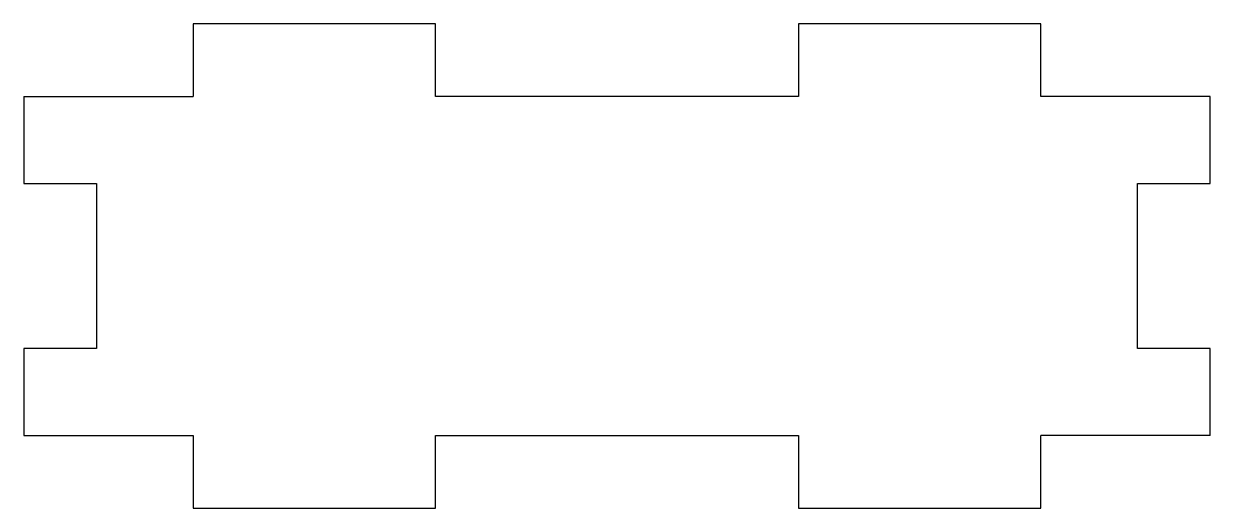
# Model space of a CAD drawing. Extents: x -45 to 4, y 0 to 20.
import ezdxf

# ---------------------------------------------------------------- set-up
doc = ezdxf.new("R2010")
doc.units = 0
doc.layers.get('0').update_dxf_attribs({"linetype": 'continuous'})

# ---------------------------------------------------------------- blocks, each defined once
blk = doc.blocks.new('BODY010')
at = {"color": 0}
for p, q in [((-28, 20), (-38, 20)), ((-38, 20), (-38, 17)), ((-28, 17), (-28, 20)), ((-3, 20), (-13, 20)), ((-13, 20), (-13, 17)), ((-3, 17), (-3, 20)), ((-45, 17), (-45, 13.4)), ((-45, 17), (-38, 17)), ((-13, 17), (-28, 17)), ((4, 17), (-3, 17)), ((4, 13.4), (4, 17)), ((-45, 13.4), (-42, 13.4)), ((-42, 13.4), (-42, 6.6)), ((1, 6.6), (1, 13.4)), ((1, 13.4), (4, 13.4)), ((-42, 6.6), (-45, 6.6)), ((-45, 6.6), (-45, 3)), ((4, 6.6), (1, 6.6)), ((4, 3), (4, 6.6)), ((-45, 3), (-38, 3)), ((-38, 3), (-38, 0)), ((-28, 0), (-28, 3)), ((-28, 3), (-13, 3)), ((-13, 3), (-13, 0)), ((-3, 0), (-3, 3)), ((4, 3), (-3, 3)), ((-38, 0), (-28, 0)), ((-13, 0), (-3, 0))]:
    blk.add_line(p, q, dxfattribs=at)

msp = doc.modelspace()

# ---------------------------------------------------------------- block references
at = {"color": 0}
msp.add_blockref('BODY010', (0, 0), dxfattribs=at)

doc.saveas('drawing.dxf')
